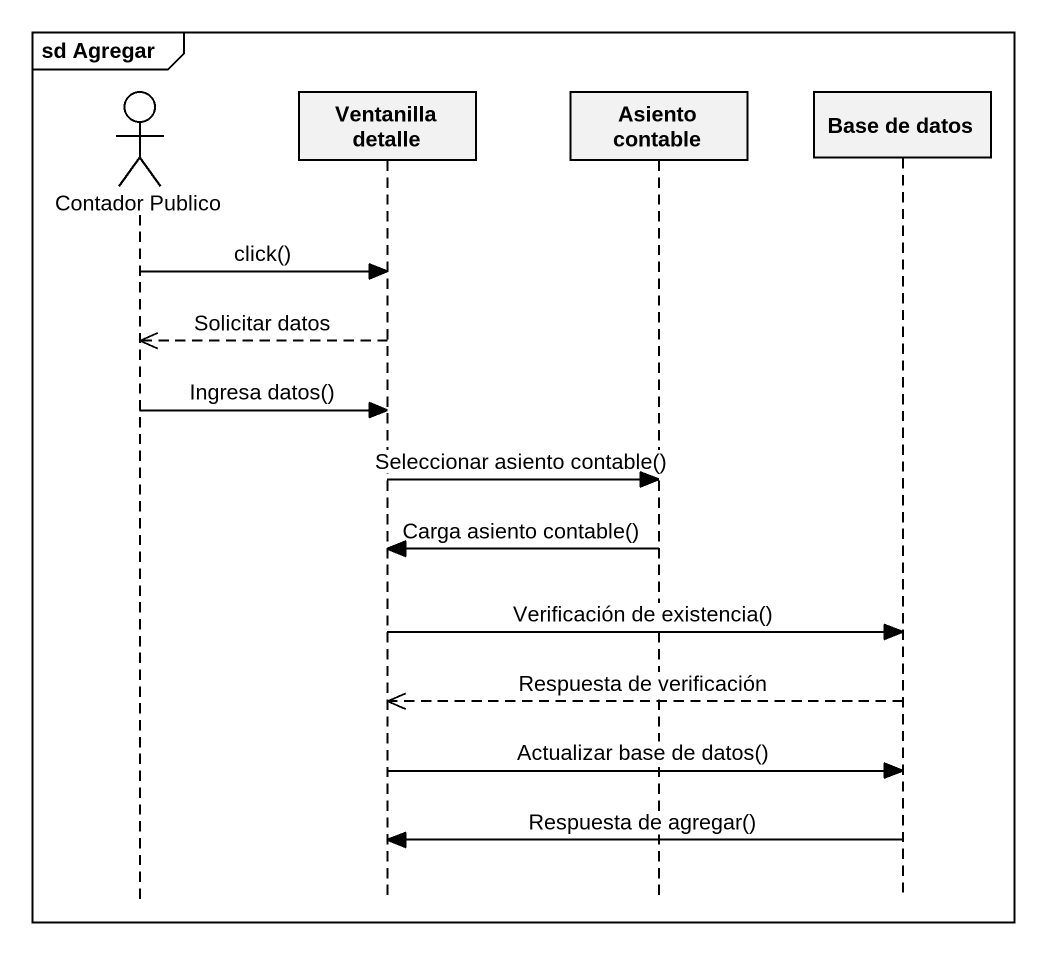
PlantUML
@startuml
mainframe sd Agregar
hide footbox
actor "Contador Publico" as Contador_Publico
participant "Ventanilla detalle" as Ventanilla_detalle
participant "Asiento contable" as Asiento_contable
participant "Base de datos" as Base_de_datos

Contador_Publico -> Ventanilla_detalle : click()
Ventanilla_detalle -->> Contador_Publico : Solicitar datos
Contador_Publico -> Ventanilla_detalle : Ingresa datos()
Ventanilla_detalle -> Asiento_contable : Seleccionar asiento contable()
Asiento_contable -> Ventanilla_detalle : Carga asiento contable()
Ventanilla_detalle -> Base_de_datos : Verificación de existencia()
Base_de_datos -->> Ventanilla_detalle : Respuesta de verificación
Ventanilla_detalle -> Base_de_datos : Actualizar base de datos()
Base_de_datos -> Ventanilla_detalle : Respuesta de agregar()
@enduml
